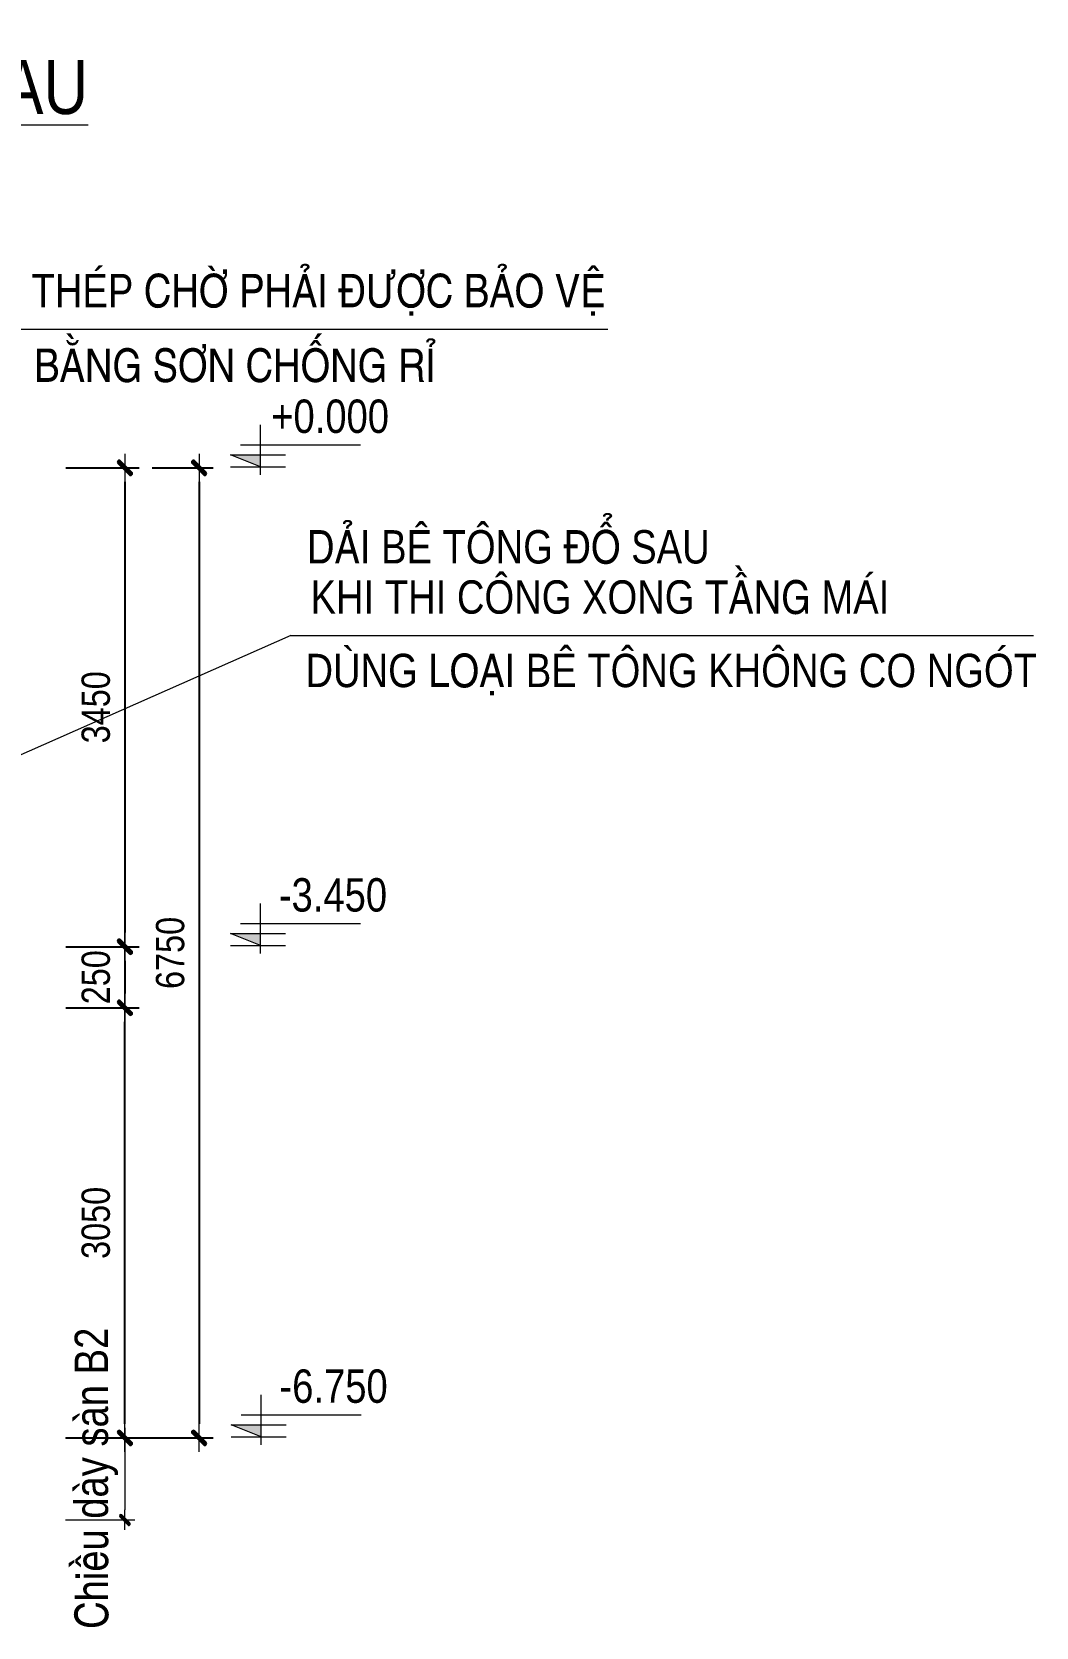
# Model space of a CAD drawing. Header units: millimetres. Extents: x -88960 to 836140, y 175458 to 320791.
# Drawn here: x 175217 to 182320, y 195406 to 206685 of the extents above; entities that cross this region are included whole.
import ezdxf
from ezdxf.enums import TextEntityAlignment as Align

# ---------------------------------------------------------------- set-up
doc = ezdxf.new("R2010")
doc.units = ezdxf.units.MM
doc.header["$LTSCALE"] = 1000
doc.layers.get('DEFPOINTS').update_dxf_attribs({"linetype": 'CONTINUOUS'})
for name, color, linetype, lineweight in [('CHUNHO', 1, 'CONTINUOUS', 13), ('DBAO', 2, 'CONTINUOUS', 13), ('DGIONG', 4, 'CONTINUOUS', 13), ('HATCH', 253, 'CONTINUOUS', 5), ('KTH', 154, 'CONTINUOUS', 15), ('STICK', 1, 'CONTINUOUS', 9), ('TEXT', 1, 'CONTINUOUS', 15), ('WC', 151, 'CONTINUOUS', 9)]:
    doc.layers.add(name, color=color, linetype=linetype, lineweight=lineweight)
doc.styles.add('Star-HelCon', font='VHELVCN_0.TTF')
doc.styles.add('TTP-HelCon', font='VHELVCN_0.TTF')
doc.dimstyles.new('Star-100', dxfattribs={"dimscale": 100, "dimtxt": 2, "dimasz": 1, "dimexe": 1, "dimexo": 0.0625, "dimgap": 0.09, "dimtad": 0, "dimtoh": 1, "dimdec": 4, "dimrnd": 1, "dimdsep": 46, "dimtxsty": 'Star-HelCon', "dimblk": 'Stick', "dimcen": 0.09, "dimdle": 1.5, "dimclrd": 256, "dimclre": 256, "dimclrt": 7, "dimadec": 0, "dimazin": 0, "dimtfac": 1, "dimtdec": 4, "dimtix": 1, "dimtmove": 0, "dimatfit": 3, "dimfxl": 0.18, "dimtvp": 1, "dimtolj": 1, "dimtzin": 0, "dimarcsym": 2})

# ---------------------------------------------------------------- blocks, each defined once
blk = doc.blocks.new('Stick')
at = {"layer": 'STICK'}
h = blk.add_hatch(color=256, dxfattribs=at)
edge = h.paths.add_edge_path()
edge.add_line((0.3, 0.5), (-0.5, -0.3))
edge.add_arc((-0.4, -0.4), 0.141, 135, 315)
edge.add_line((-0.3, -0.5), (0.5, 0.3))
edge.add_arc((0.4, 0.4), 0.141, 315, 495)
blk.add_line((1, 0), (-1, 0), dxfattribs=at)
blk.add_lwpolyline([(0.3, 0.5), (-0.5, -0.3, 1), (-0.3, -0.5), (0.5, 0.3, 1), (0.3, 0.5, 1)], format="xyb", dxfattribs=at)
blk = doc.blocks.new('*D958')
at = {"layer": 'DEFPOINTS', "color": 0, "transparency": 16777216}
for p in [(176061, 203603), (175945, 196744), (176400, 196744)]:
    blk.add_point(p, dxfattribs=at)
at = {"layer": 'KTH', "lineweight": -2, "transparency": 16777216}
for p, q in [((176067, 203603), (176500, 203603)), ((176400, 203503), (176400, 196844)), ((175952, 196744), (176500, 196744))]:
    blk.add_line(p, q, dxfattribs=at)
at = {"layer": 'KTH', "lineweight": -2, "transparency": 16777216, "xscale": 100, "yscale": 100, "zscale": 100}
for p, rotation in [((176400, 203603), 90), ((176400, 196744), 270)]:
    blk.add_blockref('Stick', p, dxfattribs=dict(at, rotation=rotation))
at = {"layer": 'KTH', "color": 7, "transparency": 16777216, "insert": (176196, 200173), "char_height": 200, "attachment_point": 5, "rotation": 90, "style": 'Star-HelCon'}
blk.add_mtext('\\A1;6750', dxfattribs=at)
blk = doc.blocks.new('*D959')
at = {"layer": 'DEFPOINTS', "color": 0, "transparency": 16777216}
for p in [(175450, 203603), (175450, 200217), (175875, 200217)]:
    blk.add_point(p, dxfattribs=at)
at = {"layer": 'KTH', "lineweight": -2, "transparency": 16777216}
for p, q in [((175457, 203603), (175975, 203603)), ((175875, 203503), (175875, 200317)), ((175457, 200217), (175975, 200217))]:
    blk.add_line(p, q, dxfattribs=at)
at = {"layer": 'KTH', "lineweight": -2, "transparency": 16777216, "xscale": 100, "yscale": 100, "zscale": 100}
for p, rotation in [((175875, 203603), 90), ((175875, 200217), 270)]:
    blk.add_blockref('Stick', p, dxfattribs=dict(at, rotation=rotation))
at = {"layer": 'KTH', "color": 7, "transparency": 16777216, "insert": (175670, 201910), "char_height": 200, "attachment_point": 5, "rotation": 90, "style": 'Star-HelCon'}
blk.add_mtext('\\A1;3450', dxfattribs=at)
blk = doc.blocks.new('*D960')
at = {"layer": 'DEFPOINTS', "color": 0, "transparency": 16777216}
for p in [(175450, 200217), (175450, 199785), (175875, 199785)]:
    blk.add_point(p, dxfattribs=at)
at = {"layer": 'KTH', "lineweight": -2, "transparency": 16777216}
for p, q in [((175457, 200217), (175975, 200217)), ((175875, 200117), (175875, 199885)), ((175457, 199785), (175975, 199785))]:
    blk.add_line(p, q, dxfattribs=at)
at = {"layer": 'KTH', "lineweight": -2, "transparency": 16777216, "xscale": 100, "yscale": 100, "zscale": 100}
for p, rotation in [((175875, 200217), 90), ((175875, 199785), 270)]:
    blk.add_blockref('Stick', p, dxfattribs=dict(at, rotation=rotation))
at = {"layer": 'KTH', "color": 7, "transparency": 16777216, "insert": (175670, 200001), "char_height": 200, "attachment_point": 5, "rotation": 90, "style": 'Star-HelCon'}
blk.add_mtext('\\A1;250', dxfattribs=at)
blk = doc.blocks.new('*D961')
at = {"layer": 'DEFPOINTS', "color": 0, "transparency": 16777216}
for p in [(175450, 199785), (175875, 199785), (175450, 196744)]:
    blk.add_point(p, dxfattribs=at)
at = {"layer": 'KTH', "lineweight": -2, "transparency": 16777216}
for p, q in [((175457, 199785), (175975, 199785)), ((175875, 196844), (175875, 199685)), ((175457, 196744), (175975, 196744))]:
    blk.add_line(p, q, dxfattribs=at)
at = {"layer": 'KTH', "lineweight": -2, "transparency": 16777216, "xscale": 100, "yscale": 100, "zscale": 100}
for p, rotation in [((175875, 199785), 90), ((175875, 196744), 270)]:
    blk.add_blockref('Stick', p, dxfattribs=dict(at, rotation=rotation))
at = {"layer": 'KTH', "color": 7, "transparency": 16777216, "insert": (175670, 198264), "char_height": 200, "attachment_point": 5, "rotation": 90, "style": 'Star-HelCon'}
blk.add_mtext('\\A1;3050', dxfattribs=at)
blk = doc.blocks.new('CoteVer2')
at = {"layer": 'DBAO'}
for p, q in [((0, -40), (0, 210)), ((-100, 110), (500, 110)), ((0, 0), (-150, 60)), ((-150, 60), (125, 60)), ((-150, 0), (125, 0))]:
    blk.add_line(p, q, dxfattribs=at)
at = {"layer": 'HATCH'}
blk.add_solid([(0, 0), (-150, 60), (0, 60)], dxfattribs=at)

msp = doc.modelspace()

# ---------------------------------------------------------------- linework, layer by layer
at = {"layer": 'DGIONG'}
for p, q in [((174965.08518, 204582.7681), (179290.6277, 204582.7681)), ((177048.38105, 202416.33334), (173883.54385, 201018.63931)), ((177048.38105, 202416.33334), (182300.8104, 202416.33334))]:
    msp.add_line(p, q, dxfattribs=at)
at = {"layer": 'KTH'}
for p, q in [((175454.82931, 196743.68861), (175945.42156, 196743.68861)), ((175874.70556, 196672.97261), (175874.70556, 196233.81715)), ((175454.82931, 196163.10115), (175945.42156, 196163.10115))]:
    msp.add_line(p, q, dxfattribs=at)

# ---------------------------------------------------------------- block references
at = {"layer": 'KTH', "xscale": 70.71600000000001, "yscale": 70.71600000000001, "zscale": 70.71600000000001}
for p, rotation in [((175874.70556, 196743.68861), 90), ((175874.70556, 196163.10115), 270)]:
    msp.add_blockref('Stick', p, dxfattribs=dict(at, rotation=rotation))
at = {"layer": 'WC', "xscale": 1.414320000000054, "yscale": 1.414320000000054, "zscale": 1.414320000000054}
for p in [(176834.94341, 203609.48693), (176834.94341, 200225.14686), (176839.36316, 196751.41672)]:
    msp.add_blockref('CoteVer2', p, dxfattribs=at)

# ---------------------------------------------------------------- texts
at = {"layer": 'CHUNHO', "style": 'Star-HelCon'}
for s, p in [('THEÙP CHÔØ PHAÛI ÑÖÔÏC BAÛO VEÄ', (177244.81168, 204738.13649)), ('BAÈNG SÔN CHOÁNG RÆ', (176654.15494, 204211.04537)), ('DAÛI BEÂ TOÂNG ÑOÅ SAU', (178587.21002, 202926.55272)), ('KHI THI COÂNG XONG TAÀNG MAÙI', (179234.7035, 202571.70173)), ('DUØNG LOAÏI BEÂ TOÂNG KHOÂNG CO NGOÙT ', (179776.68136, 202052.27151))]:
    msp.add_text(s, height=235.72, dxfattribs=at).set_placement(p, align=Align.CENTER)
for s, p in [('+0.000', (177743.14208, 203849.92133)), ('-3.450', (177729.39977, 200465.58126)), ('-6.750', (177733.81952, 196991.85112))]:
    msp.add_text(s, height=235.72, dxfattribs=at).set_placement(p, align=Align.RIGHT)
at = {"layer": 'CHUNHO', "insert": (175673.38643, 196458.49929), "char_height": 235.72, "attachment_point": 5, "rotation": 90, "style": 'Star-HelCon'}
msp.add_mtext('\\A1;Chieàu daøy saøn B2', dxfattribs=at)
at = {"layer": 'TEXT', "color": 2, "style": 'TTP-HelCon'}
msp.add_text('%%U30. CHI TIEÁT DAÛI BEÂ TOÂNG ÑOÅ SAU', height=383.045, dxfattribs=at).set_placement((168309.53564, 206296.03575), align=Align.MIDDLE_LEFT)

# ---------------------------------------------------------------- dimensions: what is measured, and where the dimension line sits
at = {"layer": 'KTH'}
for p1, p2, distance, text, picture, middle in [((175450.40956, 203603.30083), (175450.40956, 200217.41875), 424.296, '3450', '*D959', (175670.43889, 201910.35979)), ((175450.40956, 200217.41875), (175450.40956, 199785.30372), 424.296, '250', '*D960', (175670.43889, 200001.36123)), ((175450.40956, 196743.68861), (175450.40956, 199785.30372), -424.296, '3050', '*D961', (175670.43889, 198264.49616))]:
    dim = msp.add_aligned_dim(p1=p1, p2=p2, distance=distance, text=text, dimstyle='Star-100', dxfattribs=at)
    dim.commit()
    dim.dimension.update_dxf_attribs({"geometry": picture, "text_midpoint": middle})
dim = msp.add_linear_dim(base=(176400.39457, 196743.68861), p1=(176060.95777, 203603.30083), p2=(175945.42156, 196743.68861), angle=90, text='6750', dimstyle='Star-100', dxfattribs=at)
dim.commit()
dim.dimension.update_dxf_attribs({"geometry": '*D958', "text_midpoint": (176196.1279, 200173.49472)})

doc.saveas('drawing.dxf')
